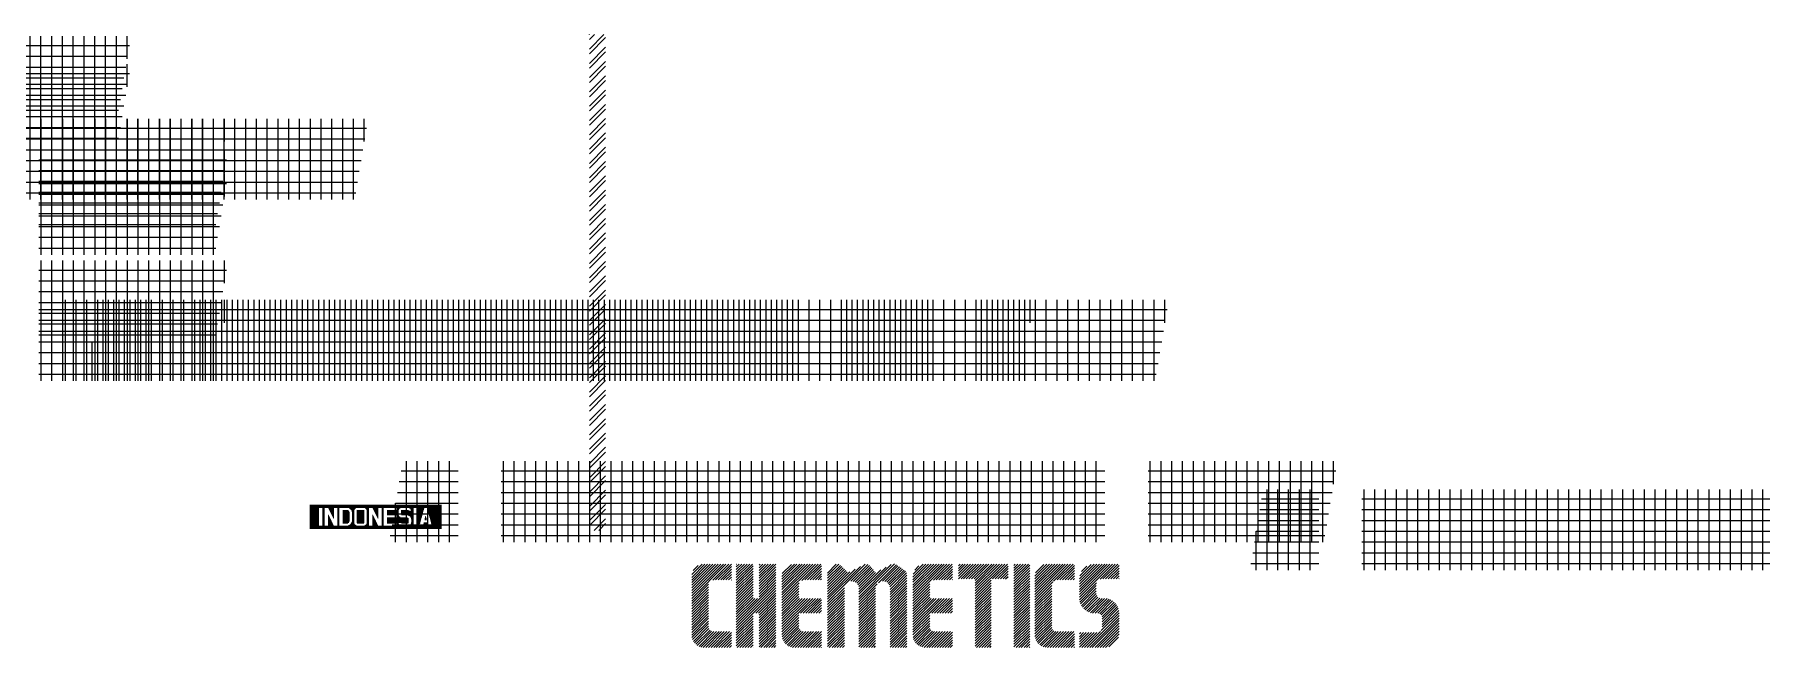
# Paper-space layout 'Layout1' of a CAD drawing. Extents: x -542 to 3071708, y -2912 to 2371007.
# Drawn here: x 27739 to 43759, y 1494 to 7181 of the extents above; entities that cross this region are included whole.
import ezdxf

# ---------------------------------------------------------------- set-up
doc = ezdxf.new("R2010")
doc.units = 0
doc.header["$LTSCALE"] = 500
doc.layers.get('0').update_dxf_attribs({"linetype": 'CONTINUOUS'})
doc.layers.add('DIM', color=2, linetype='CONTINUOUS')
doc.layers.add('FORM', color=1, linetype='CONTINUOUS')

# ---------------------------------------------------------------- blocks, each defined once
blk = doc.blocks.new('*X')
at = {"color": 0}
for p, q in [((14613.59, 9973.2), (14748.3, 10107.91)), ((14613.59, 10105.79), (14615.71, 10107.91)), ((14613.59, 10061.59), (14659.91, 10107.91)), ((14613.59, 9929.01), (14763.59, 10079.01)), ((14613.59, 9840.62), (14763.59, 9990.62)), ((14613.59, 9796.43), (14763.59, 9946.43)), ((14613.59, 9708.04), (14763.59, 9858.04)), ((14613.59, 9663.85), (14763.59, 9813.85)), ((14613.59, 9575.46), (14763.59, 9725.46)), ((14613.59, 9531.26), (14763.59, 9681.26)), ((14613.59, 9442.87), (14763.59, 9592.87)), ((14613.59, 9398.68), (14763.59, 9548.68)), ((14613.59, 9310.29), (14763.59, 9460.29)), ((14613.59, 9266.1), (14763.59, 9416.1)), ((14613.59, 9177.71), (14763.59, 9327.71)), ((14613.59, 9133.52), (14763.59, 9283.52)), ((14613.59, 9045.13), (14763.59, 9195.13)), ((14613.59, 9000.93), (14763.59, 9150.93)), ((14613.59, 8912.54), (14763.59, 9062.54)), ((14613.59, 8868.35), (14763.59, 9018.35)), ((14613.59, 8779.96), (14763.59, 8929.96)), ((14613.59, 8735.77), (14763.59, 8885.77)), ((14613.59, 8647.38), (14763.59, 8797.38)), ((14613.59, 8603.18), (14763.59, 8753.18)), ((14613.59, 8514.8), (14763.59, 8664.8)), ((14613.59, 8470.6), (14763.59, 8620.6)), ((14613.59, 8382.21), (14763.59, 8532.21)), ((14613.59, 8338.02), (14763.59, 8488.02)), ((14613.59, 8249.63), (14763.59, 8399.63)), ((14613.59, 8205.44), (14763.59, 8355.44)), ((14613.59, 8117.05), (14763.59, 8267.05)), ((14613.59, 8072.85), (14763.59, 8222.85)), ((14613.59, 7984.47), (14763.59, 8134.47)), ((14613.59, 7940.27), (14763.59, 8090.27)), ((14613.59, 7851.88), (14763.59, 8001.88)), ((14613.59, 7807.69), (14763.59, 7957.69)), ((14613.59, 7719.3), (14763.59, 7869.3)), ((14613.59, 7675.11), (14763.59, 7825.11)), ((14613.59, 7586.72), (14763.59, 7736.72)), ((14613.59, 7542.52), (14763.59, 7692.52)), ((14613.59, 7454.14), (14763.59, 7604.14)), ((14613.59, 7409.94), (14763.59, 7559.94)), ((14613.59, 7321.55), (14763.59, 7471.55)), ((14613.59, 7277.36), (14763.59, 7427.36)), ((14613.59, 7188.97), (14763.59, 7338.97)), ((14613.59, 7144.78), (14763.59, 7294.78)), ((14613.59, 7056.39), (14763.59, 7206.39)), ((14613.59, 7012.19), (14763.59, 7162.19)), ((14613.59, 6923.81), (14763.59, 7073.81)), ((14613.59, 6879.61), (14763.59, 7029.61)), ((14613.59, 6791.22), (14763.59, 6941.22)), ((14613.59, 6747.03), (14763.59, 6897.03)), ((14613.59, 6658.64), (14763.59, 6808.64)), ((14613.59, 6614.45), (14763.59, 6764.45)), ((14613.59, 6526.06), (14763.59, 6676.06)), ((14613.59, 6481.86), (14763.59, 6631.86)), ((14613.59, 6393.48), (14763.59, 6543.48)), ((14613.59, 6349.28), (14763.59, 6499.28)), ((14613.59, 6260.89), (14763.59, 6410.89)), ((14613.59, 6216.7), (14763.59, 6366.7)), ((14613.59, 6128.31), (14763.59, 6278.31)), ((14613.59, 6084.12), (14763.59, 6234.12)), ((14613.59, 5995.73), (14763.59, 6145.73)), ((14613.59, 5951.53), (14763.59, 6101.53)), ((14613.59, 5863.15), (14763.59, 6013.15)), ((14613.59, 5818.95), (14763.59, 5968.95)), ((20900, 5138.31), (20900, 5888.31)), ((21000, 5138.31), (21000, 5888.31)), ((21100, 5138.31), (21100, 5888.31)), ((21200, 5138.31), (21200, 5888.31)), ((21300, 5138.31), (21300, 5888.31)), ((21800, 5138.31), (21800, 5888.31)), ((21900, 5138.31), (21900, 5888.31)), ((22000, 5138.31), (22000, 5888.31)), ((22100, 5138.31), (22100, 5888.31)), ((22200, 5138.31), (22200, 5888.31)), ((22300, 5138.31), (22300, 5888.31)), ((22400, 5138.31), (22400, 5888.31)), ((22500, 5138.31), (22500, 5888.31)), ((22600, 5138.31), (22600, 5888.31)), ((22700, 5138.31), (22700, 5888.31)), ((22800, 5138.31), (22800, 5888.31)), ((22900, 5138.31), (22900, 5888.31)), ((23000, 5138.31), (23000, 5888.31)), ((23100, 5138.31), (23100, 5888.31)), ((23200, 5138.31), (23200, 5888.31)), ((23300, 5138.31), (23300, 5888.31)), ((23400, 5138.31), (23400, 5888.31)), ((23500, 5138.31), (23500, 5888.31)), ((23600, 5138.31), (23600, 5888.31)), ((23700, 5138.31), (23700, 5888.31)), ((23800, 5138.31), (23800, 5888.31)), ((23900, 5138.31), (23900, 5888.31)), ((24000, 5138.31), (24000, 5888.31)), ((24100, 5138.31), (24100, 5888.31)), ((24200, 5138.31), (24200, 5888.31)), ((24300, 5138.31), (24300, 5888.31)), ((24400, 5138.31), (24400, 5888.31)), ((24500, 5138.31), (24500, 5888.31)), ((24600, 5138.31), (24600, 5888.31)), ((24700, 5138.31), (24700, 5888.31)), ((24800, 5138.31), (24800, 5888.31)), ((24900, 5138.31), (24900, 5888.31)), ((25000, 5138.31), (25000, 5888.31)), ((25100, 5138.31), (25100, 5888.31)), ((25200, 5138.31), (25200, 5888.31)), ((25300, 5138.31), (25300, 5888.31)), ((25400, 5138.31), (25400, 5888.31)), ((25500, 5138.31), (25500, 5888.31)), ((25600, 5138.31), (25600, 5888.31)), ((25700, 5138.31), (25700, 5888.31)), ((25800, 5138.31), (25800, 5888.31)), ((25900, 5138.31), (25900, 5888.31)), ((26000, 5138.31), (26000, 5888.31)), ((26100, 5138.31), (26100, 5888.31)), ((26200, 5138.31), (26200, 5888.31)), ((26300, 5138.31), (26300, 5888.31)), ((26400, 5138.31), (26400, 5888.31)), ((26500, 5138.31), (26500, 5888.31)), ((26600, 5138.31), (26600, 5888.31)), ((26700, 5138.31), (26700, 5888.31)), ((26800, 5138.31), (26800, 5888.31)), ((26900, 5138.31), (26900, 5888.31)), ((27000, 5138.31), (27000, 5888.31)), ((27100, 5138.31), (27100, 5888.31)), ((27200, 5138.31), (27200, 5888.31)), ((27300, 5138.31), (27300, 5888.31)), ((27800, 5138.31), (27800, 5888.31)), ((27900, 5138.31), (27900, 5888.31)), ((28000, 5138.31), (28000, 5888.31)), ((28100, 5138.31), (28100, 5888.31)), ((28200, 5138.31), (28200, 5888.31)), ((28300, 5138.31), (28300, 5888.31)), ((28400, 5138.31), (28400, 5888.31)), ((28500, 5138.31), (28500, 5888.31)), ((28600, 5138.31), (28600, 5888.31)), ((28700, 5138.31), (28700, 5888.31)), ((28800, 5138.31), (28800, 5888.31)), ((28900, 5138.31), (28900, 5888.31)), ((29000, 5138.31), (29000, 5888.31)), ((29100, 5138.31), (29100, 5888.31)), ((29200, 5138.31), (29200, 5888.31)), ((29300, 5138.31), (29300, 5888.31)), ((29400, 5138.31), (29400, 5888.31)), ((29500, 5677.04), (29500, 5888.31)), ((14613.59, 5730.56), (14763.59, 5880.56)), ((14613.59, 5686.37), (14763.59, 5836.37)), ((20849.85, 5800), (21379.58, 5800)), ((21779.58, 5800), (27379.58, 5800)), ((27779.58, 5800), (29520.51, 5800)), ((14613.59, 5597.98), (14763.59, 5747.98)), ((14613.59, 5553.79), (14763.59, 5703.79)), ((20833.17, 5700), (21379.58, 5700)), ((21779.58, 5700), (27379.58, 5700)), ((27779.58, 5700), (29503.83, 5700)), ((14656.1, 5507.91), (14763.59, 5615.4)), ((20816.5, 5600), (21379.58, 5600)), ((21779.58, 5600), (27379.58, 5600)), ((27779.58, 5600), (29487.15, 5600)), ((14700.3, 5507.91), (14763.59, 5571.2)), ((20800, 5138.31), (20800, 5501.09)), ((20799.82, 5500), (21379.58, 5500)), ((21779.58, 5500), (27379.58, 5500)), ((27779.58, 5500), (29470.47, 5500)), ((20783.14, 5400), (21379.58, 5400)), ((21779.58, 5400), (27379.58, 5400)), ((27779.58, 5400), (29453.8, 5400)), ((20766.46, 5300), (21379.58, 5300)), ((21779.58, 5300), (27379.58, 5300)), ((27779.58, 5300), (29437.12, 5300)), ((20749.78, 5200), (21379.58, 5200)), ((21779.58, 5200), (27379.58, 5200)), ((27779.58, 5200), (29420.44, 5200)), ((605.86, 82.25), (630.31, 82.25)), ((605.86, 82.12), (630.31, 82.12)), ((605.86, 82), (630.31, 82)), ((605.86, 81.88), (630.31, 81.88)), ((605.86, 81.75), (607.54, 81.75)), ((605.86, 81.62), (607.54, 81.62)), ((605.86, 81.5), (607.54, 81.5)), ((605.86, 81.38), (607.54, 81.38)), ((605.86, 81.25), (607.54, 81.25)), ((605.86, 81.12), (607.54, 81.12)), ((605.86, 81), (607.54, 81)), ((605.86, 80.88), (607.54, 80.88)), ((605.86, 80.75), (607.54, 80.75)), ((605.86, 80.62), (607.54, 80.62)), ((605.86, 80.5), (607.54, 80.5)), ((605.86, 80.38), (607.54, 80.38)), ((605.86, 80.25), (607.54, 80.25)), ((605.86, 80.12), (607.54, 80.12)), ((608.23, 81.75), (608.57, 81.75)), ((608.23, 81.62), (608.57, 81.62)), ((608.23, 81.5), (608.57, 81.5)), ((608.23, 81.38), (608.57, 81.38)), ((608.23, 81.25), (608.57, 81.25)), ((608.23, 81.12), (608.57, 81.12)), ((608.23, 81), (608.57, 81)), ((608.23, 80.88), (608.57, 80.88)), ((608.23, 80.75), (608.57, 80.75)), ((608.23, 80.62), (608.57, 80.62)), ((608.23, 80.5), (608.57, 80.5)), ((608.23, 80.38), (608.57, 80.38)), ((608.23, 80.25), (608.57, 80.25)), ((608.23, 80.12), (608.57, 80.12)), ((609.26, 80.38), (609.31, 80.38)), ((609.26, 80.25), (609.37, 80.25)), ((609.26, 80.12), (609.44, 80.12)), ((609.31, 81.75), (610.28, 81.75)), ((609.37, 81.62), (610.28, 81.62)), ((609.43, 81.5), (610.28, 81.5)), ((609.5, 81.38), (610.28, 81.38)), ((609.56, 81.25), (610.28, 81.25)), ((609.62, 81.12), (610.28, 81.12)), ((609.68, 81), (610.28, 81)), ((609.75, 80.88), (610.28, 80.88)), ((609.81, 80.75), (610.28, 80.75)), ((609.87, 80.62), (610.28, 80.62)), ((609.93, 80.5), (610.28, 80.5)), ((610, 80.38), (610.28, 80.38)), ((610.06, 80.25), (610.28, 80.25)), ((610.12, 80.12), (610.28, 80.12)), ((610.97, 81.75), (611.31, 81.75)), ((610.97, 81.62), (611.31, 81.62)), ((610.97, 81.5), (611.31, 81.5)), ((610.97, 81.38), (611.31, 81.38)), ((610.97, 81.25), (611.31, 81.25)), ((610.97, 81.12), (611.31, 81.12)), ((610.97, 81), (611.31, 81)), ((610.97, 80.88), (611.31, 80.88)), ((610.97, 80.75), (611.31, 80.75)), ((610.97, 80.62), (611.31, 80.62)), ((610.97, 80.5), (611.31, 80.5)), ((610.97, 80.38), (611.31, 80.38)), ((610.97, 80.25), (611.31, 80.25)), ((610.97, 80.12), (611.31, 80.12)), ((612, 81.25), (612.98, 81.25)), ((612, 81.12), (613.1, 81.12)), ((612, 81), (613.17, 81)), ((612, 80.88), (613.2, 80.88)), ((612, 80.75), (613.2, 80.75)), ((612, 80.62), (613.2, 80.62)), ((612, 80.5), (613.2, 80.5)), ((612, 80.38), (613.2, 80.38)), ((612, 80.25), (613.2, 80.25)), ((612, 80.12), (613.2, 80.12)), ((613.14, 81.75), (614.37, 81.75)), ((613.34, 81.62), (614.23, 81.62)), ((613.46, 81.5), (614.14, 81.5)), ((613.56, 81.38), (614.09, 81.38)), ((613.62, 81.25), (614.06, 81.25)), ((613.67, 81.12), (614.06, 81.12)), ((613.7, 81), (614.06, 81)), ((613.71, 80.88), (614.06, 80.88)), ((613.71, 80.75), (614.06, 80.75)), ((613.71, 80.62), (614.06, 80.62)), ((613.71, 80.5), (614.06, 80.5)), ((613.71, 80.38), (614.06, 80.38)), ((613.71, 80.25), (614.06, 80.25)), ((613.71, 80.12), (614.06, 80.12)), ((614.57, 81.12), (615.94, 81.12)), ((614.57, 81), (615.94, 81)), ((614.57, 80.88), (615.94, 80.88)), ((614.57, 80.75), (615.94, 80.75)), ((614.57, 80.62), (615.94, 80.62)), ((614.57, 80.5), (615.94, 80.5)), ((614.57, 80.38), (615.94, 80.38)), ((614.57, 80.25), (615.94, 80.25)), ((614.57, 80.12), (615.94, 80.12)), ((614.59, 81.25), (615.92, 81.25)), ((616.14, 81.75), (616.8, 81.75)), ((616.28, 81.62), (616.8, 81.62)), ((616.37, 81.5), (616.8, 81.5)), ((616.43, 81.38), (616.8, 81.38)), ((616.45, 81.25), (616.8, 81.25)), ((616.46, 81.12), (616.8, 81.12)), ((616.46, 81), (616.8, 81)), ((616.46, 80.88), (616.8, 80.88)), ((616.46, 80.75), (616.8, 80.75)), ((616.46, 80.62), (616.8, 80.62)), ((616.46, 80.5), (616.8, 80.5)), ((616.46, 80.38), (616.8, 80.38)), ((616.46, 80.25), (616.8, 80.25)), ((616.46, 80.12), (616.8, 80.12)), ((617.48, 80.38), (617.54, 80.38)), ((617.48, 80.25), (617.6, 80.25)), ((617.48, 80.12), (617.66, 80.12)), ((617.54, 81.75), (618.51, 81.75)), ((617.6, 81.62), (618.51, 81.62)), ((617.66, 81.5), (618.51, 81.5)), ((617.73, 81.38), (618.51, 81.38)), ((617.79, 81.25), (618.51, 81.25)), ((617.85, 81.12), (618.51, 81.12)), ((617.91, 81), (618.51, 81)), ((617.98, 80.88), (618.51, 80.88)), ((618.04, 80.75), (618.51, 80.75)), ((618.1, 80.62), (618.51, 80.62)), ((618.16, 80.5), (618.51, 80.5)), ((618.23, 80.38), (618.51, 80.38)), ((618.29, 80.25), (618.51, 80.25)), ((618.35, 80.12), (618.51, 80.12)), ((619.2, 81.75), (619.54, 81.75)), ((619.2, 81.62), (619.54, 81.62)), ((619.2, 81.5), (619.54, 81.5)), ((619.2, 81.38), (619.54, 81.38)), ((619.2, 81.25), (619.54, 81.25)), ((619.2, 81.12), (619.54, 81.12)), ((619.2, 81), (619.54, 81)), ((619.2, 80.88), (619.54, 80.88)), ((619.2, 80.75), (619.54, 80.75)), ((619.2, 80.62), (619.54, 80.62)), ((619.2, 80.5), (619.54, 80.5)), ((619.2, 80.38), (619.54, 80.38)), ((619.2, 80.25), (619.54, 80.25)), ((619.2, 80.12), (619.54, 80.12)), ((620.23, 81.25), (622.29, 81.25)), ((620.23, 81.12), (622.29, 81.12)), ((620.23, 81), (622.29, 81)), ((620.23, 80.88), (622.29, 80.88)), ((620.23, 80.75), (622.29, 80.75)), ((620.23, 80.62), (622.29, 80.62)), ((620.23, 80.5), (622.29, 80.5)), ((621.94, 81.75), (622.6, 81.75)), ((621.94, 81.62), (622.46, 81.62)), ((621.94, 81.5), (622.37, 81.5)), ((621.94, 81.38), (622.32, 81.38)), ((621.94, 80.38), (622.31, 80.38)), ((621.94, 80.25), (622.37, 80.25)), ((621.94, 80.12), (622.45, 80.12)), ((622.8, 81.12), (625.12, 81.12)), ((622.8, 81), (625.12, 81)), ((622.8, 80.88), (625.12, 80.88)), ((622.8, 80.75), (625.12, 80.75)), ((622.8, 80.62), (625.12, 80.62)), ((622.82, 81.25), (624.15, 81.25)), ((622.85, 80.5), (625.12, 80.5)), ((624.18, 80.38), (625.12, 80.38)), ((624.37, 81.75), (625.12, 81.75)), ((624.43, 80.25), (625.12, 80.25)), ((624.51, 81.62), (625.12, 81.62)), ((624.55, 80.12), (625.12, 80.12)), ((624.6, 81.5), (625.12, 81.5)), ((624.65, 81.38), (625.12, 81.38)), ((624.68, 81.25), (625.12, 81.25)), ((625.8, 81.75), (627.04, 81.75)), ((625.8, 81.62), (627.01, 81.62)), ((625.8, 81.5), (626.98, 81.5)), ((625.8, 81.38), (626.94, 81.38)), ((625.8, 81.25), (626.91, 81.25)), ((625.8, 81.12), (626.88, 81.12)), ((625.8, 81), (626.84, 81)), ((625.8, 80.88), (626.81, 80.88)), ((625.8, 80.75), (626.77, 80.75)), ((625.8, 80.62), (626.74, 80.62)), ((625.8, 80.5), (626.71, 80.5)), ((625.8, 80.38), (626.67, 80.38)), ((625.8, 80.25), (626.64, 80.25)), ((625.8, 80.12), (626.61, 80.12)), ((627.32, 80.12), (627.38, 80.12)), ((627.65, 81.75), (630.31, 81.75)), ((627.69, 81.62), (630.31, 81.62)), ((627.72, 81.5), (630.31, 81.5)), ((627.75, 81.38), (630.31, 81.38)), ((627.79, 81.25), (630.31, 81.25)), ((627.82, 81.12), (630.31, 81.12)), ((627.85, 81), (630.31, 81)), ((627.89, 80.88), (630.31, 80.88)), ((627.92, 80.75), (630.31, 80.75)), ((627.96, 80.62), (630.31, 80.62)), ((627.99, 80.5), (630.31, 80.5)), ((628.02, 80.38), (630.31, 80.38)), ((628.06, 80.25), (630.31, 80.25)), ((628.09, 80.12), (630.31, 80.12)), ((605.86, 80), (607.54, 80)), ((605.86, 79.88), (607.54, 79.88)), ((605.86, 79.75), (607.54, 79.75)), ((605.86, 79.62), (607.54, 79.62)), ((605.86, 79.5), (607.54, 79.5)), ((605.86, 79.38), (607.54, 79.38)), ((605.86, 79.25), (607.54, 79.25)), ((605.86, 79.12), (607.54, 79.12)), ((605.86, 79), (607.54, 79)), ((605.86, 78.88), (607.54, 78.88)), ((605.86, 78.75), (607.54, 78.75)), ((605.86, 78.62), (607.54, 78.62)), ((605.86, 78.5), (607.54, 78.5)), ((605.86, 78.38), (630.31, 78.38)), ((608.23, 80), (608.57, 80)), ((608.23, 79.88), (608.57, 79.88)), ((608.23, 79.75), (608.57, 79.75)), ((608.23, 79.62), (608.57, 79.62)), ((608.23, 79.5), (608.57, 79.5)), ((608.23, 79.38), (608.57, 79.38)), ((608.23, 79.25), (608.57, 79.25)), ((608.23, 79.12), (608.57, 79.12)), ((608.23, 79), (608.57, 79)), ((608.23, 78.88), (608.57, 78.88)), ((608.23, 78.75), (608.57, 78.75)), ((608.23, 78.62), (608.57, 78.62)), ((608.23, 78.5), (608.57, 78.5)), ((609.26, 80), (609.5, 80)), ((609.26, 79.88), (609.56, 79.88)), ((609.26, 79.75), (609.62, 79.75)), ((609.26, 79.62), (609.69, 79.62)), ((609.26, 79.5), (609.75, 79.5)), ((609.26, 79.38), (609.81, 79.38)), ((609.26, 79.25), (609.87, 79.25)), ((609.26, 79.12), (609.94, 79.12)), ((609.26, 79), (610, 79)), ((609.26, 78.88), (610.06, 78.88)), ((609.26, 78.75), (610.12, 78.75)), ((609.26, 78.62), (610.19, 78.62)), ((609.26, 78.5), (610.25, 78.5)), ((610.18, 80), (610.28, 80)), ((610.25, 79.88), (610.28, 79.88)), ((610.97, 80), (611.31, 80)), ((610.97, 79.88), (611.31, 79.88)), ((610.97, 79.75), (611.31, 79.75)), ((610.97, 79.62), (611.31, 79.62)), ((610.97, 79.5), (611.31, 79.5)), ((610.97, 79.38), (611.31, 79.38)), ((610.97, 79.25), (611.31, 79.25)), ((610.97, 79.12), (611.31, 79.12)), ((610.97, 79), (611.31, 79)), ((610.97, 78.88), (611.31, 78.88)), ((610.97, 78.75), (611.31, 78.75)), ((610.97, 78.62), (611.31, 78.62)), ((610.97, 78.5), (611.31, 78.5)), ((612, 80), (613.2, 80)), ((612, 79.88), (613.2, 79.88)), ((612, 79.75), (613.2, 79.75)), ((612, 79.62), (613.2, 79.62)), ((612, 79.5), (613.2, 79.5)), ((612, 79.38), (613.19, 79.38)), ((612, 79.25), (613.15, 79.25)), ((612, 79.12), (613.08, 79.12)), ((612, 79), (612.92, 79)), ((613.06, 78.5), (614.44, 78.5)), ((613.29, 78.62), (614.26, 78.62)), ((613.43, 78.75), (614.16, 78.75)), ((613.53, 78.88), (614.1, 78.88)), ((613.61, 79), (614.07, 79)), ((613.66, 79.12), (614.06, 79.12)), ((613.69, 79.25), (614.06, 79.25)), ((613.71, 80), (614.06, 80)), ((613.71, 79.88), (614.06, 79.88)), ((613.71, 79.75), (614.06, 79.75)), ((613.71, 79.62), (614.06, 79.62)), ((613.71, 79.5), (614.06, 79.5)), ((613.71, 79.38), (614.06, 79.38)), ((614.57, 80), (615.94, 80)), ((614.57, 79.88), (615.94, 79.88)), ((614.57, 79.75), (615.94, 79.75)), ((614.57, 79.62), (615.94, 79.62)), ((614.57, 79.5), (615.94, 79.5)), ((614.57, 79.38), (615.94, 79.38)), ((614.57, 79.25), (615.94, 79.25)), ((614.57, 79.12), (615.94, 79.12)), ((614.61, 79), (615.9, 79)), ((616.08, 78.5), (616.8, 78.5)), ((616.25, 78.62), (616.8, 78.62)), ((616.35, 78.75), (616.8, 78.75)), ((616.41, 78.88), (616.8, 78.88)), ((616.45, 79), (616.8, 79)), ((616.46, 80), (616.8, 80)), ((616.46, 79.88), (616.8, 79.88)), ((616.46, 79.75), (616.8, 79.75)), ((616.46, 79.62), (616.8, 79.62)), ((616.46, 79.5), (616.8, 79.5)), ((616.46, 79.38), (616.8, 79.38)), ((616.46, 79.25), (616.8, 79.25)), ((616.46, 79.12), (616.8, 79.12)), ((617.48, 80), (617.73, 80)), ((617.48, 79.88), (617.79, 79.88)), ((617.48, 79.75), (617.85, 79.75)), ((617.48, 79.62), (617.91, 79.62)), ((617.48, 79.5), (617.98, 79.5)), ((617.48, 79.38), (618.04, 79.38)), ((617.48, 79.25), (618.1, 79.25)), ((617.48, 79.12), (618.16, 79.12)), ((617.48, 79), (618.23, 79)), ((617.48, 78.88), (618.29, 78.88)), ((617.48, 78.75), (618.35, 78.75)), ((617.48, 78.62), (618.41, 78.62)), ((617.48, 78.5), (618.48, 78.5)), ((618.41, 80), (618.51, 80)), ((618.48, 79.88), (618.51, 79.88)), ((619.2, 80), (619.54, 80)), ((619.2, 79.88), (619.54, 79.88)), ((619.2, 79.75), (619.54, 79.75)), ((619.2, 79.62), (619.54, 79.62)), ((619.2, 79.5), (619.54, 79.5)), ((619.2, 79.38), (619.54, 79.38)), ((619.2, 79.25), (619.54, 79.25)), ((619.2, 79.12), (619.54, 79.12)), ((619.2, 79), (619.54, 79)), ((619.2, 78.88), (619.54, 78.88)), ((619.2, 78.75), (619.54, 78.75)), ((619.2, 78.62), (619.54, 78.62)), ((619.2, 78.5), (619.54, 78.5)), ((620.23, 79.88), (623.99, 79.88)), ((620.23, 79.75), (624.14, 79.75)), ((620.23, 79.62), (624.17, 79.62)), ((620.23, 79.5), (624.17, 79.5)), ((620.23, 79.38), (624.17, 79.38)), ((620.23, 79.25), (624.17, 79.25)), ((620.23, 79.12), (624.17, 79.12)), ((620.23, 79), (622.29, 79)), ((621.94, 80), (622.59, 80)), ((621.94, 78.88), (622.33, 78.88)), ((621.94, 78.75), (622.39, 78.75)), ((621.94, 78.62), (622.49, 78.62)), ((621.94, 78.5), (622.67, 78.5)), ((622.84, 79), (624.13, 79)), ((624.3, 78.5), (625.12, 78.5)), ((624.48, 78.62), (625.12, 78.62)), ((624.58, 78.75), (625.12, 78.75)), ((624.62, 80), (625.12, 80)), ((624.64, 78.88), (625.12, 78.88)), ((624.67, 79.88), (625.12, 79.88)), ((624.68, 79.75), (625.12, 79.75)), ((624.68, 79), (625.12, 79)), ((624.69, 79.62), (625.12, 79.62)), ((624.69, 79.5), (625.12, 79.5)), ((624.69, 79.38), (625.12, 79.38)), ((624.69, 79.25), (625.12, 79.25)), ((624.69, 79.12), (625.12, 79.12)), ((625.8, 80), (626.57, 80)), ((625.8, 79.88), (626.54, 79.88)), ((625.8, 79.75), (626.5, 79.75)), ((625.8, 79.62), (626.47, 79.62)), ((625.8, 79.5), (626.44, 79.5)), ((625.8, 79.38), (626.4, 79.38)), ((625.8, 79.25), (626.37, 79.25)), ((625.8, 79.12), (626.34, 79.12)), ((625.8, 79), (626.3, 79)), ((625.8, 78.88), (626.27, 78.88)), ((625.8, 78.75), (626.23, 78.75)), ((625.8, 78.62), (626.2, 78.62)), ((625.8, 78.5), (626.17, 78.5)), ((626.88, 78.5), (627.82, 78.5)), ((626.91, 78.62), (627.78, 78.62)), ((626.95, 78.75), (627.75, 78.75)), ((626.98, 78.88), (627.72, 78.88)), ((627.01, 79), (627.68, 79)), ((627.18, 79.62), (627.51, 79.62)), ((627.22, 79.75), (627.48, 79.75)), ((627.25, 79.88), (627.45, 79.88)), ((627.28, 80), (627.41, 80)), ((628.12, 80), (630.31, 80)), ((628.16, 79.88), (630.31, 79.88)), ((628.19, 79.75), (630.31, 79.75)), ((628.23, 79.62), (630.31, 79.62)), ((628.26, 79.5), (630.31, 79.5)), ((628.29, 79.38), (630.31, 79.38)), ((628.33, 79.25), (630.31, 79.25)), ((628.36, 79.12), (630.31, 79.12)), ((628.39, 79), (630.31, 79)), ((628.43, 78.88), (630.31, 78.88)), ((628.46, 78.75), (630.31, 78.75)), ((628.5, 78.62), (630.31, 78.62)), ((628.53, 78.5), (630.31, 78.5)), ((605.86, 78.25), (630.31, 78.25)), ((605.86, 78.12), (630.31, 78.12)), ((605.86, 78), (630.31, 78)), ((359.23, 19.56), (362.69, 23.02)), ((359.23, 19.82), (362.43, 23.02)), ((359.23, 20.09), (362.16, 23.02)), ((359.23, 20.35), (361.9, 23.02)), ((359.23, 20.62), (361.63, 23.02)), ((359.23, 20.88), (361.37, 23.02)), ((359.23, 21.15), (361.1, 23.02)), ((359.23, 21.41), (360.84, 23.02)), ((359.23, 21.68), (360.57, 23.02)), ((359.25, 21.96), (360.29, 23)), ((359.38, 22.36), (359.9, 22.87)), ((361.35, 21.41), (362.96, 23.02)), ((361.63, 21.42), (363.23, 23.02)), ((361.89, 21.42), (363.23, 22.76)), ((363.73, 21.41), (365.35, 23.02)), ((363.73, 21.67), (365.08, 23.02)), ((363.73, 21.94), (364.82, 23.02)), ((363.73, 22.2), (364.55, 23.02)), ((363.73, 22.47), (364.29, 23.02)), ((363.73, 22.73), (364.02, 23.02)), ((363.73, 23), (363.76, 23.02)), ((363.73, 21.14), (365.43, 22.84)), ((366.03, 21.32), (367.73, 23.02)), ((366.03, 21.59), (367.47, 23.02)), ((366.03, 21.85), (367.2, 23.02)), ((366.03, 22.12), (366.94, 23.02)), ((366.03, 22.38), (366.67, 23.02)), ((366.03, 22.65), (366.41, 23.02)), ((366.03, 22.91), (366.14, 23.02)), ((366.03, 21.05), (367.73, 22.75)), ((368.33, 19.64), (371.71, 23.02)), ((368.33, 19.91), (371.45, 23.02)), ((368.33, 20.17), (371.18, 23.02)), ((368.33, 20.44), (370.92, 23.02)), ((368.33, 20.7), (370.65, 23.02)), ((368.33, 20.97), (370.38, 23.02)), ((368.33, 21.23), (370.12, 23.02)), ((368.33, 21.5), (369.85, 23.02)), ((368.33, 21.76), (369.59, 23.02)), ((368.37, 22.06), (369.29, 22.98)), ((370.33, 21.38), (371.98, 23.02)), ((370.64, 21.42), (372.24, 23.02)), ((370.91, 21.42), (372.33, 22.85)), ((372.93, 19.2), (376.74, 23.01)), ((372.93, 21.86), (374.07, 23)), ((372.93, 22.12), (373.81, 23)), ((372.93, 21.59), (374.23, 22.89)), ((372.93, 19.47), (376.26, 22.79)), ((372.93, 21.33), (374.37, 22.76)), ((375.28, 21.29), (376.99, 22.99)), ((375.53, 21.27), (377.15, 22.89)), ((375.73, 21.2), (377.28, 22.75)), ((376.08, 19.44), (379.68, 23.03)), ((376.08, 19.7), (379.36, 22.98)), ((376.08, 19.97), (378.83, 22.71)), ((378.06, 21.14), (379.87, 22.96)), ((378.47, 21.29), (380.02, 22.85)), ((378.71, 21.27), (380.18, 22.74)), ((381.53, 19.58), (384.97, 23.02)), ((381.53, 19.85), (384.7, 23.02)), ((381.53, 20.11), (384.44, 23.02)), ((381.53, 20.38), (384.17, 23.02)), ((381.53, 20.65), (383.91, 23.02)), ((381.53, 20.91), (383.64, 23.02)), ((381.53, 21.18), (383.38, 23.02)), ((381.53, 21.44), (383.11, 23.02)), ((381.53, 21.71), (382.85, 23.02)), ((381.55, 21.99), (382.56, 23)), ((381.72, 22.42), (382.14, 22.84)), ((383.62, 21.41), (385.23, 23.02)), ((383.9, 21.42), (385.5, 23.02)), ((384.16, 21.42), (385.53, 22.79)), ((386.13, 22.86), (386.29, 23.02)), ((386.13, 22.59), (386.56, 23.02)), ((386.13, 22.33), (386.82, 23.02)), ((386.13, 22.06), (387.09, 23.02)), ((386.13, 21.8), (387.36, 23.02)), ((386.13, 21.53), (387.62, 23.02)), ((386.39, 21.52), (387.89, 23.02)), ((386.65, 21.52), (388.15, 23.02)), ((386.92, 21.52), (388.42, 23.02)), ((387.18, 21.52), (388.68, 23.02)), ((387.45, 21.52), (388.95, 23.02)), ((387.71, 21.52), (389.21, 23.02)), ((387.83, 21.38), (389.48, 23.02)), ((387.83, 21.11), (389.74, 23.02)), ((387.83, 20.85), (390.01, 23.02)), ((387.83, 20.58), (390.27, 23.02)), ((387.83, 20.32), (390.54, 23.02)), ((387.83, 20.05), (390.8, 23.02)), ((389.57, 21.52), (391.07, 23.02)), ((389.83, 21.52), (391.13, 22.82)), ((391.73, 22.89), (391.86, 23.02)), ((391.73, 22.62), (392.13, 23.02)), ((391.73, 22.36), (392.39, 23.02)), ((391.73, 22.09), (392.66, 23.02)), ((391.73, 21.83), (392.92, 23.02)), ((391.73, 21.56), (393.19, 23.02)), ((391.73, 21.3), (393.33, 22.9)), ((393.83, 21.54), (395.31, 23.02)), ((393.83, 21.28), (395.58, 23.02)), ((393.83, 21.01), (395.84, 23.02)), ((393.83, 20.75), (396.11, 23.02)), ((393.83, 20.48), (396.37, 23.02)), ((393.83, 20.22), (396.64, 23.02)), ((393.83, 19.95), (396.9, 23.02)), ((393.83, 19.69), (397.17, 23.02)), ((393.84, 21.81), (395.04, 23.02)), ((393.89, 22.13), (394.73, 22.97)), ((395.72, 21.31), (397.43, 23.02)), ((396.1, 21.42), (397.7, 23.02)), ((396.36, 21.42), (397.83, 22.89)), ((398.33, 21.54), (399.82, 23.02)), ((398.33, 21.27), (400.08, 23.02)), ((398.33, 21), (400.35, 23.02)), ((398.33, 20.74), (400.61, 23.02)), ((398.33, 20.47), (400.88, 23.02)), ((398.33, 20.21), (401.14, 23.02)), ((398.33, 19.94), (401.41, 23.02)), ((398.33, 19.68), (401.67, 23.02)), ((398.37, 21.83), (399.52, 22.99)), ((398.53, 22.26), (399.09, 22.82)), ((400.43, 21.51), (401.94, 23.02)), ((400.7, 21.52), (402.2, 23.02)), ((400.97, 21.52), (402.33, 22.88)), ((359.23, 19.29), (360.94, 21)), ((362.16, 21.42), (363.23, 22.5)), ((362.42, 21.42), (363.23, 22.23)), ((362.69, 21.42), (363.23, 21.97)), ((362.95, 21.42), (363.23, 21.7)), ((363.22, 21.42), (363.23, 21.44)), ((363.73, 20.88), (365.43, 22.58)), ((363.73, 20.61), (365.43, 22.31)), ((363.73, 20.35), (365.43, 22.05)), ((363.73, 20.08), (365.43, 21.78)), ((363.73, 19.82), (365.43, 21.52)), ((363.73, 19.55), (365.43, 21.25)), ((363.73, 17.16), (367.73, 21.16)), ((363.73, 19.29), (365.43, 20.99)), ((363.73, 16.9), (367.73, 20.9)), ((366.03, 20.79), (367.73, 22.49)), ((366.03, 20.52), (367.73, 22.22)), ((366.03, 20.26), (367.73, 21.96)), ((366.03, 19.99), (367.73, 21.69)), ((366.03, 19.73), (367.73, 21.43)), ((368.33, 19.38), (370.08, 21.12)), ((371.17, 21.42), (372.33, 22.58)), ((371.44, 21.42), (372.33, 22.32)), ((371.7, 21.42), (372.33, 22.05)), ((371.97, 21.42), (372.33, 21.79)), ((372.23, 21.42), (372.33, 21.52)), ((372.93, 21.06), (374.5, 22.63)), ((372.93, 19.73), (375.72, 22.52)), ((372.93, 20.8), (374.64, 22.5)), ((372.93, 20.53), (374.77, 22.37)), ((372.93, 20), (375.19, 22.25)), ((372.93, 20.27), (374.91, 22.24)), ((375.88, 21.09), (377.4, 22.61)), ((375.99, 20.94), (377.52, 22.47)), ((376.07, 20.75), (377.64, 22.32)), ((376.08, 20.23), (378.29, 22.44)), ((376.08, 20.5), (377.77, 22.18)), ((376.08, 19.17), (377.93, 21.02)), ((378.9, 21.19), (380.34, 22.63)), ((379.04, 21.07), (380.49, 22.52)), ((379.15, 20.92), (380.65, 22.41)), ((379.22, 20.72), (380.8, 22.29)), ((379.23, 20.47), (380.9, 22.13)), ((379.23, 20.2), (380.93, 21.9)), ((379.23, 19.94), (380.93, 21.64)), ((379.23, 19.67), (380.93, 21.37)), ((379.23, 19.41), (380.93, 21.11)), ((381.53, 19.32), (383.25, 21.03)), ((384.43, 21.42), (385.53, 22.52)), ((384.69, 21.42), (385.53, 22.26)), ((384.96, 21.42), (385.53, 21.99)), ((385.22, 21.42), (385.53, 21.73)), ((385.49, 21.42), (385.53, 21.46)), ((387.83, 19.79), (389.43, 21.39)), ((387.83, 19.52), (389.43, 21.12)), ((390.1, 21.52), (391.13, 22.56)), ((390.36, 21.52), (391.13, 22.29)), ((390.63, 21.52), (391.13, 22.02)), ((390.89, 21.52), (391.13, 21.76)), ((391.73, 21.03), (393.33, 22.63)), ((391.73, 20.77), (393.33, 22.37)), ((391.73, 20.5), (393.33, 22.1)), ((391.73, 20.24), (393.33, 21.84)), ((391.73, 19.97), (393.33, 21.57)), ((391.73, 19.71), (393.33, 21.31)), ((391.73, 19.44), (393.33, 21.04)), ((393.83, 19.42), (395.65, 21.23)), ((396.63, 21.42), (397.83, 22.63)), ((396.89, 21.42), (397.83, 22.36)), ((397.16, 21.42), (397.83, 22.1)), ((397.42, 21.42), (397.83, 21.83)), ((397.69, 21.42), (397.83, 21.57)), ((398.34, 19.42), (400.05, 21.13)), ((401.23, 21.52), (402.33, 22.62)), ((401.5, 21.52), (402.33, 22.35)), ((401.77, 21.52), (402.33, 22.09)), ((402.03, 21.52), (402.33, 21.82)), ((402.3, 21.52), (402.33, 21.56)), ((359.23, 19.03), (360.93, 20.73)), ((359.23, 18.76), (360.93, 20.46)), ((359.23, 18.5), (360.93, 20.2)), ((359.23, 18.23), (360.93, 19.93)), ((359.23, 17.97), (360.93, 19.67)), ((359.23, 17.7), (360.93, 19.4)), ((363.73, 19.02), (365.43, 20.72)), ((363.73, 16.63), (367.73, 20.63)), ((363.73, 18.75), (365.43, 20.45)), ((363.73, 16.37), (367.73, 20.37)), ((363.73, 18.49), (365.43, 20.19)), ((363.73, 18.22), (365.43, 19.92)), ((363.73, 17.96), (365.43, 19.66)), ((363.73, 17.43), (365.87, 19.56)), ((363.73, 17.69), (365.61, 19.56)), ((365.7, 18.06), (367.73, 20.1)), ((365.96, 18.06), (367.73, 19.84)), ((366.03, 17.87), (367.73, 19.57)), ((366.03, 17.61), (367.73, 19.31)), ((368.33, 19.11), (370.03, 20.81)), ((368.33, 18.85), (370.03, 20.55)), ((368.33, 18.58), (370.03, 20.28)), ((368.33, 18.32), (370.03, 20.02)), ((368.33, 18.05), (370.03, 19.75)), ((368.33, 16.46), (371.44, 19.56)), ((368.33, 16.73), (371.17, 19.56)), ((368.33, 16.99), (370.91, 19.56)), ((368.33, 17.26), (370.64, 19.56)), ((368.33, 17.52), (370.38, 19.56)), ((368.33, 17.79), (370.11, 19.56)), ((370.2, 18.06), (371.7, 19.56)), ((370.47, 18.06), (371.97, 19.56)), ((370.73, 18.06), (372.23, 19.56)), ((371, 18.06), (372.33, 19.4)), ((372.93, 18.94), (374.64, 20.64)), ((372.93, 18.67), (374.63, 20.37)), ((372.93, 18.41), (374.63, 20.11)), ((372.93, 18.14), (374.63, 19.84)), ((372.93, 17.88), (374.63, 19.58)), ((372.93, 17.61), (374.63, 19.31)), ((376.08, 18.91), (377.78, 20.61)), ((376.08, 18.64), (377.78, 20.34)), ((376.08, 18.38), (377.78, 20.08)), ((376.08, 18.11), (377.78, 19.81)), ((376.08, 17.85), (377.78, 19.55)), ((376.08, 17.58), (377.78, 19.28)), ((379.23, 19.14), (380.93, 20.84)), ((379.23, 18.88), (380.93, 20.58)), ((379.23, 18.61), (380.93, 20.31)), ((379.23, 18.35), (380.93, 20.05)), ((379.23, 18.08), (380.93, 19.78)), ((379.23, 17.81), (380.93, 19.51)), ((379.23, 17.55), (380.93, 19.25)), ((381.53, 19.05), (383.23, 20.75)), ((381.53, 18.79), (383.23, 20.49)), ((381.53, 18.52), (383.23, 20.22)), ((381.53, 18.26), (383.23, 19.96)), ((381.53, 17.99), (383.23, 19.69)), ((381.53, 17.73), (383.37, 19.56)), ((381.53, 17.46), (383.64, 19.56)), ((381.53, 17.2), (383.9, 19.56)), ((381.53, 16.93), (384.17, 19.56)), ((381.53, 16.67), (384.43, 19.56)), ((381.53, 16.4), (384.7, 19.56)), ((383.46, 18.06), (384.96, 19.56)), ((383.73, 18.06), (385.23, 19.56)), ((383.99, 18.06), (385.49, 19.56)), ((384.26, 18.06), (385.53, 19.34)), ((387.83, 19.26), (389.43, 20.86)), ((387.83, 18.99), (389.43, 20.59)), ((387.83, 18.72), (389.43, 20.32)), ((387.83, 18.46), (389.43, 20.06)), ((387.83, 18.19), (389.43, 19.79)), ((387.83, 17.93), (389.43, 19.53)), ((387.83, 17.66), (389.43, 19.26)), ((391.73, 19.18), (393.33, 20.78)), ((391.73, 18.91), (393.33, 20.51)), ((391.73, 18.65), (393.33, 20.25)), ((391.73, 18.38), (393.33, 19.98)), ((391.73, 18.12), (393.33, 19.72)), ((391.73, 17.85), (393.33, 19.45)), ((391.73, 17.59), (393.33, 19.19)), ((393.83, 19.16), (395.53, 20.86)), ((393.83, 18.89), (395.53, 20.59)), ((393.83, 18.63), (395.53, 20.33)), ((393.83, 18.36), (395.53, 20.06)), ((393.83, 18.1), (395.53, 19.8)), ((393.83, 17.83), (395.53, 19.53)), ((393.83, 17.57), (395.53, 19.27)), ((398.38, 19.19), (400.03, 20.85)), ((398.45, 19), (400.03, 20.58)), ((398.53, 18.82), (400.03, 20.32)), ((398.64, 18.66), (400.03, 20.05)), ((398.76, 18.52), (400.09, 19.84)), ((398.9, 18.39), (400.2, 19.69)), ((399.06, 18.28), (400.37, 19.59)), ((399.23, 18.19), (400.61, 19.56)), ((399.43, 18.12), (400.87, 19.56)), ((399.65, 18.08), (401.11, 19.54)), ((399.9, 18.06), (401.32, 19.48)), ((400.17, 18.06), (401.51, 19.41)), ((400.37, 18), (401.68, 19.31)), ((400.52, 17.89), (401.82, 19.19)), ((359.23, 17.44), (360.93, 19.14)), ((359.23, 17.17), (360.93, 18.87)), ((359.23, 16.91), (360.93, 18.61)), ((359.23, 16.64), (360.93, 18.34)), ((359.23, 16.38), (360.93, 18.08)), ((359.23, 16.11), (360.93, 17.81)), ((359.23, 15.85), (360.93, 17.55)), ((363.73, 16.1), (365.43, 17.8)), ((363.73, 15.84), (365.43, 17.54)), ((366.03, 17.34), (367.73, 19.04)), ((366.03, 17.08), (367.73, 18.78)), ((366.03, 16.81), (367.73, 18.51)), ((366.03, 16.55), (367.73, 18.25)), ((366.03, 16.28), (367.73, 17.98)), ((366.03, 16.02), (367.73, 17.72)), ((366.03, 15.75), (367.73, 17.45)), ((368.33, 16.2), (370.03, 17.9)), ((368.33, 15.93), (370.03, 17.63)), ((371.26, 18.06), (372.33, 19.13)), ((371.53, 18.06), (372.33, 18.87)), ((371.79, 18.06), (372.33, 18.6)), ((372.06, 18.06), (372.33, 18.34)), ((372.33, 18.06), (372.33, 18.07)), ((372.93, 17.35), (374.63, 19.05)), ((372.93, 17.08), (374.63, 18.78)), ((372.93, 16.82), (374.63, 18.52)), ((372.93, 16.55), (374.63, 18.25)), ((372.93, 16.29), (374.63, 17.99)), ((372.93, 16.02), (374.63, 17.72)), ((372.93, 15.76), (374.63, 17.46)), ((376.08, 17.32), (377.78, 19.02)), ((376.08, 17.05), (377.78, 18.75)), ((376.08, 16.79), (377.78, 18.49)), ((376.08, 16.52), (377.78, 18.22)), ((376.08, 16.26), (377.78, 17.96)), ((376.08, 15.99), (377.78, 17.69)), ((376.08, 15.73), (377.78, 17.43)), ((379.23, 17.28), (380.93, 18.98)), ((379.23, 17.02), (380.93, 18.72)), ((379.23, 16.75), (380.93, 18.45)), ((379.23, 16.49), (380.93, 18.19)), ((379.23, 16.22), (380.93, 17.92)), ((379.23, 15.96), (380.93, 17.66)), ((381.53, 16.14), (383.23, 17.84)), ((381.53, 15.87), (383.23, 17.57)), ((384.52, 18.06), (385.53, 19.08)), ((384.79, 18.06), (385.53, 18.81)), ((385.05, 18.06), (385.53, 18.55)), ((385.32, 18.06), (385.53, 18.28)), ((387.83, 17.4), (389.43, 19)), ((387.83, 17.13), (389.43, 18.73)), ((387.83, 16.87), (389.43, 18.47)), ((387.83, 16.6), (389.43, 18.2)), ((387.83, 16.34), (389.43, 17.94)), ((387.83, 16.07), (389.43, 17.67)), ((391.73, 17.32), (393.33, 18.92)), ((391.73, 17.06), (393.33, 18.66)), ((391.73, 16.79), (393.33, 18.39)), ((391.73, 16.53), (393.33, 18.13)), ((391.73, 16.26), (393.33, 17.86)), ((391.73, 16), (393.33, 17.6)), ((393.83, 17.3), (395.53, 19)), ((393.83, 17.04), (395.53, 18.74)), ((393.83, 16.77), (395.53, 18.47)), ((393.83, 16.5), (395.53, 18.2)), ((393.83, 16.24), (395.53, 17.94)), ((393.83, 15.97), (395.53, 17.67)), ((399.1, 14.61), (402.33, 17.85)), ((399.37, 14.61), (402.33, 17.58)), ((400.53, 16.31), (402.33, 18.11)), ((400.61, 17.71), (401.96, 19.06)), ((400.63, 17.47), (402.07, 18.91)), ((400.63, 17.21), (402.17, 18.74)), ((400.63, 16.94), (402.25, 18.56)), ((400.63, 16.68), (402.31, 18.35)), ((359.26, 15.61), (360.93, 17.28)), ((359.32, 15.4), (360.93, 17.02)), ((359.41, 15.22), (360.93, 16.75)), ((359.52, 15.07), (360.97, 16.52)), ((359.65, 14.93), (361.08, 16.36)), ((359.8, 14.82), (361.23, 16.25)), ((359.97, 14.72), (361.46, 16.21)), ((360.16, 14.65), (361.72, 16.21)), ((360.39, 14.61), (361.99, 16.21)), ((360.65, 14.61), (362.25, 16.21)), ((360.92, 14.61), (362.52, 16.21)), ((361.18, 14.61), (362.78, 16.21)), ((361.45, 14.61), (363.05, 16.21)), ((361.71, 14.61), (363.23, 16.13)), ((361.98, 14.61), (363.23, 15.87)), ((363.73, 15.57), (365.43, 17.27)), ((363.73, 15.31), (365.43, 17.01)), ((363.73, 15.04), (365.43, 16.74)), ((363.73, 14.78), (365.43, 16.48)), ((363.83, 14.61), (365.43, 16.21)), ((364.1, 14.61), (365.43, 15.95)), ((364.36, 14.61), (365.43, 15.68)), ((366.03, 15.49), (367.73, 17.19)), ((366.03, 15.22), (367.73, 16.92)), ((366.03, 14.96), (367.73, 16.66)), ((366.03, 14.69), (367.73, 16.39)), ((366.22, 14.61), (367.73, 16.13)), ((366.49, 14.61), (367.73, 15.86)), ((368.35, 15.68), (370.03, 17.37)), ((368.4, 15.46), (370.03, 17.1)), ((368.48, 15.28), (370.03, 16.83)), ((368.58, 15.12), (370.05, 16.59)), ((368.7, 14.97), (370.14, 16.41)), ((368.85, 14.85), (370.28, 16.28)), ((369.01, 14.75), (370.48, 16.21)), ((369.2, 14.67), (370.74, 16.21)), ((369.41, 14.62), (371, 16.21)), ((369.67, 14.61), (371.27, 16.21)), ((369.93, 14.61), (371.53, 16.21)), ((370.2, 14.61), (371.8, 16.21)), ((370.46, 14.61), (372.06, 16.21)), ((370.73, 14.61), (372.33, 16.21)), ((370.99, 14.61), (372.33, 15.95)), ((371.26, 14.61), (372.33, 15.69)), ((372.93, 15.49), (374.63, 17.19)), ((372.93, 15.23), (374.63, 16.93)), ((372.93, 14.96), (374.63, 16.66)), ((372.93, 14.7), (374.63, 16.4)), ((373.11, 14.61), (374.63, 16.13)), ((373.38, 14.61), (374.63, 15.87)), ((376.08, 15.46), (377.78, 17.16)), ((376.08, 15.2), (377.78, 16.9)), ((376.08, 14.93), (377.78, 16.63)), ((376.08, 14.66), (377.78, 16.36)), ((376.3, 14.61), (377.78, 16.1)), ((376.56, 14.61), (377.78, 15.83)), ((379.23, 15.69), (380.93, 17.39)), ((379.23, 15.43), (380.93, 17.13)), ((379.23, 15.16), (380.93, 16.86)), ((379.23, 14.9), (380.93, 16.6)), ((379.23, 14.63), (380.93, 16.33)), ((379.48, 14.61), (380.93, 16.07)), ((379.74, 14.61), (380.93, 15.8)), ((381.56, 15.63), (383.23, 17.31)), ((381.61, 15.42), (383.23, 17.04)), ((381.7, 15.24), (383.23, 16.78)), ((381.81, 15.08), (383.26, 16.54)), ((381.93, 14.95), (383.36, 16.38)), ((382.08, 14.83), (383.52, 16.26)), ((382.25, 14.73), (383.73, 16.21)), ((382.44, 14.66), (384, 16.21)), ((382.67, 14.62), (384.26, 16.21)), ((382.93, 14.61), (384.53, 16.21)), ((383.19, 14.61), (384.79, 16.21)), ((383.46, 14.61), (385.06, 16.21)), ((383.72, 14.61), (385.32, 16.21)), ((383.99, 14.61), (385.53, 16.16)), ((384.25, 14.61), (385.53, 15.89)), ((387.83, 15.81), (389.43, 17.41)), ((387.83, 15.54), (389.43, 17.14)), ((387.83, 15.28), (389.43, 16.88)), ((387.83, 15.01), (389.43, 16.61)), ((387.83, 14.75), (389.43, 16.35)), ((387.96, 14.61), (389.43, 16.08)), ((388.23, 14.61), (389.43, 15.82)), ((391.73, 15.73), (393.33, 17.33)), ((391.73, 15.47), (393.33, 17.07)), ((391.73, 15.2), (393.33, 16.8)), ((391.73, 14.94), (393.33, 16.54)), ((391.73, 14.67), (393.33, 16.27)), ((391.94, 14.61), (393.33, 16)), ((392.21, 14.61), (393.33, 15.74)), ((393.84, 15.72), (395.53, 17.41)), ((393.89, 15.5), (395.53, 17.14)), ((393.96, 15.31), (395.53, 16.88)), ((394.06, 15.14), (395.54, 16.62)), ((394.18, 15), (395.62, 16.43)), ((394.32, 14.87), (395.75, 16.3)), ((394.48, 14.77), (395.94, 16.22)), ((394.67, 14.68), (396.19, 16.21)), ((394.88, 14.63), (396.46, 16.21)), ((395.12, 14.61), (396.72, 16.21)), ((395.39, 14.61), (396.99, 16.21)), ((395.65, 14.61), (397.25, 16.21)), ((395.92, 14.61), (397.52, 16.21)), ((396.18, 14.61), (397.78, 16.21)), ((396.45, 14.61), (397.83, 16)), ((396.71, 14.61), (397.83, 15.73)), ((398.33, 15.97), (398.48, 16.11)), ((398.33, 15.7), (398.74, 16.11)), ((398.33, 15.44), (399.01, 16.11)), ((398.33, 15.17), (399.27, 16.11)), ((398.33, 14.91), (399.54, 16.11)), ((398.33, 14.64), (399.8, 16.11)), ((398.57, 14.61), (400.07, 16.11)), ((398.84, 14.61), (400.44, 16.21)), ((399.63, 14.61), (402.33, 17.32)), ((399.9, 14.61), (402.33, 17.05)), ((400.16, 14.61), (402.33, 16.78)), ((400.43, 14.61), (402.33, 16.52)), ((400.69, 14.61), (402.33, 16.25)), ((400.96, 14.62), (402.33, 15.98)), ((362.24, 14.61), (363.23, 15.6)), ((362.51, 14.61), (363.23, 15.34)), ((362.77, 14.61), (363.23, 15.07)), ((363.04, 14.61), (363.23, 14.81)), ((364.63, 14.61), (365.43, 15.42)), ((364.89, 14.61), (365.43, 15.15)), ((365.16, 14.61), (365.43, 14.89)), ((365.42, 14.61), (365.43, 14.62)), ((366.75, 14.61), (367.73, 15.6)), ((367.02, 14.61), (367.73, 15.33)), ((367.28, 14.61), (367.73, 15.07)), ((367.55, 14.61), (367.73, 14.8)), ((371.52, 14.61), (372.33, 15.42)), ((371.79, 14.61), (372.33, 15.16)), ((372.05, 14.61), (372.33, 14.89)), ((372.32, 14.61), (372.33, 14.63)), ((373.64, 14.61), (374.63, 15.6)), ((373.91, 14.61), (374.63, 15.34)), ((374.17, 14.61), (374.63, 15.07)), ((374.44, 14.61), (374.63, 14.81)), ((376.83, 14.61), (377.78, 15.57)), ((377.09, 14.61), (377.78, 15.3)), ((377.36, 14.61), (377.78, 15.04)), ((377.62, 14.61), (377.78, 14.77)), ((380.01, 14.61), (380.93, 15.54)), ((380.27, 14.61), (380.93, 15.27)), ((380.54, 14.61), (380.93, 15.01)), ((380.8, 14.61), (380.93, 14.74)), ((384.52, 14.61), (385.53, 15.63)), ((384.78, 14.61), (385.53, 15.36)), ((385.05, 14.61), (385.53, 15.1)), ((385.31, 14.61), (385.53, 14.83)), ((388.49, 14.61), (389.43, 15.55)), ((388.76, 14.61), (389.43, 15.29)), ((389.02, 14.61), (389.43, 15.02)), ((389.29, 14.61), (389.43, 14.76)), ((392.47, 14.61), (393.33, 15.47)), ((392.74, 14.61), (393.33, 15.21)), ((393, 14.61), (393.33, 14.94)), ((393.27, 14.61), (393.33, 14.68)), ((396.98, 14.61), (397.83, 15.47)), ((397.24, 14.61), (397.83, 15.2)), ((397.51, 14.61), (397.83, 14.94)), ((397.77, 14.61), (397.83, 14.67)), ((401.29, 14.68), (402.26, 15.65))]:
    blk.add_line(p, q, dxfattribs=at)

psp = doc.layouts.get("Layout1")

# ---------------------------------------------------------------- block references
at = {"color": 0, "xscale": 50, "yscale": 50, "zscale": 50}
psp.add_blockref('*X', (0, -1298), dxfattribs=at)
at = {"color": 0}
for p in [(-902, 512), (0, 512), (198, 512), (1298, 512), (0, 219), (0, 219), (0, 219), (0, 0), (0, 0), (0, 0), (0, 0), (0, -804), (0, -804), (0, -804), (0, -804), (0, -1170), (0, -1170), (0, -1170), (0, -1170), (6225, -1170), (6225, -1170), (7475, -1170), (7475, -1170), (8725, -1170), (8725, -1170)]:
    psp.add_blockref('*X', p, dxfattribs=at)
at = {"layer": 'DIM', "color": 0}
for p in [(-902, 1279), (-902, 1019), (10289, -2667), (18273, -2927)]:
    psp.add_blockref('*X', p, dxfattribs=at)
at = {"layer": 'FORM', "color": 0, "xscale": 92, "yscale": 92, "zscale": 92}
psp.add_blockref('*X', (786, 150), dxfattribs=at)

doc.saveas('drawing.dxf')
